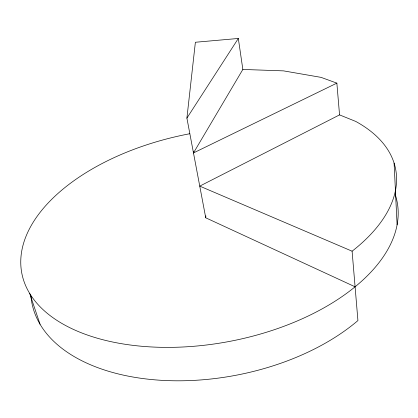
<?xml version="1.0" encoding="UTF-8"?>
<svg xmlns="http://www.w3.org/2000/svg" width="418" height="418" viewBox="0 0 418 418"><rect width="100%" height="100%" fill="white"/><g stroke="black" fill="none" stroke-linecap="round" stroke-linejoin="round"><path stroke-width="0.63" d="M355.091 286.805L205.74 217.804L205.849 215.85M30.953 296.153A186.637 109.166 -10.7 0 0 157.424 380.046A186.637 109.166 -10.7 0 0 357.928 320.569L352.097 251.192A195.619 101.825 -10.7 0 0 355.734 121.424L339.552 114.893L336.861 83.135L193.482 152.931L193.597 151.64M205.74 217.804L186.903 118.127L195.378 42.26L238.323 38.461L242.848 69.445L193.482 152.931M186.903 118.127L238.323 38.461M339.552 114.893L199.752 186.12L352.097 251.192M242.848 69.445L283.535 70.872L321.045 77.367L336.861 83.135M29.704 293.478L40.055 324.269M394.09 163.114L395.721 196.167A191.021 105.723 -10.7 0 1 236.4 340.033A191.021 105.723 -10.7 0 1 22.201 275.117A191.021 105.723 -10.7 0 1 189.756 133.739M395.418 190.749L397.1 224.837"/></g></svg>
